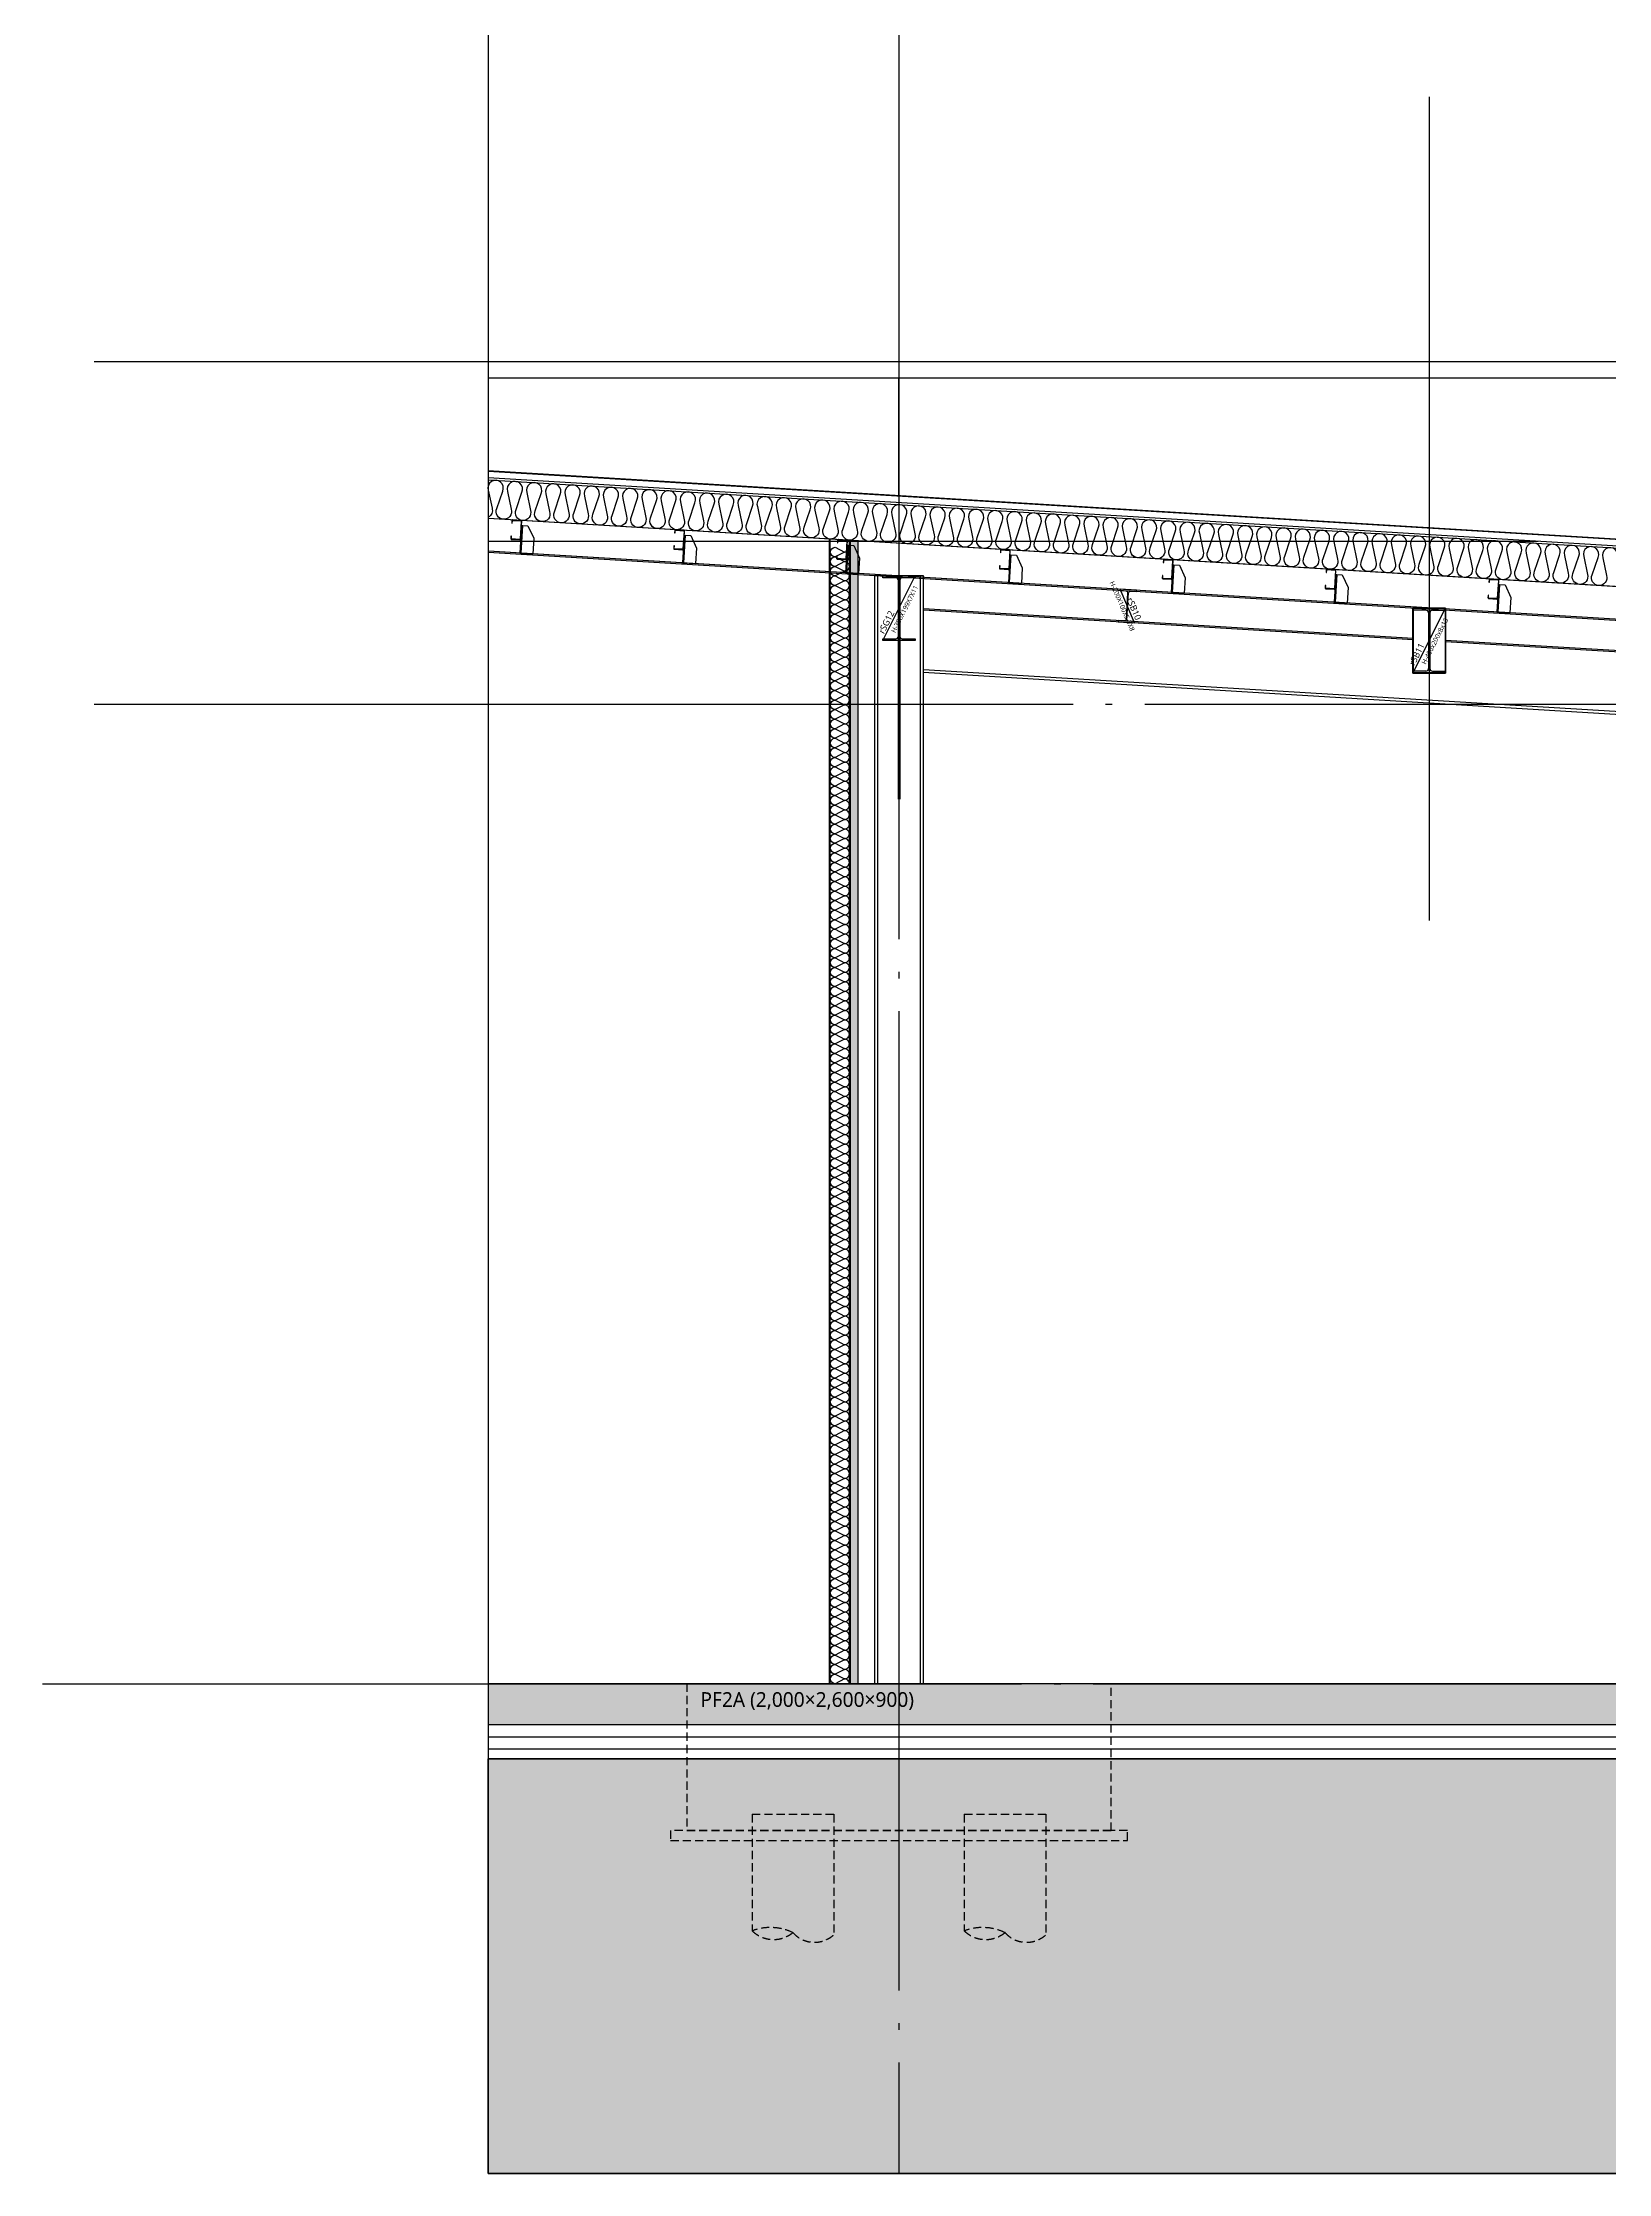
# Model space of a CAD drawing. Header units: millimetres. Extents: x 0 to 672800, y 0 to 118800.
# Drawn here: x 532118 to 541715, y 68995 to 82048 of the extents above; entities that cross this region are included whole.
import ezdxf
from ezdxf.enums import TextEntityAlignment as Align

# ---------------------------------------------------------------- set-up
doc = ezdxf.new("R2010")
doc.units = ezdxf.units.MM
doc.header["$LTSCALE"] = 200
for name, pattern in [('CEN-GAUN', [32.2, 30, -1, 0.2, -1]), ('CONTINOUS', [0]), ('HIDDEN', [0.375, 0.25, -0.125])]:
    doc.linetypes.add(name, pattern=pattern)
doc.layers.get('DEFPOINTS').update_dxf_attribs({"color": 137})
for name, color, linetype in [('0-S-col', 4, 'Continuous'), ('01단열재', 252, 'Continuous'), ('01외벽패널', 3, 'Continuous'), ('09GIRDER', 2, 'Continuous'), ('0파일', 251, 'HIDDEN'), ('5기초', 5, 'HIDDEN'), ('5기초버림콘크리트', 251, 'HIDDEN'), ('5버림콘크리트', 5, 'CONTINOUS'), ('6ELE', 6, 'Continuous'), ('8ELE', 8, 'Continuous'), ('A-CON', 2, 'Continuous'), ('A-ELE-9', 9, 'Continuous'), ('A-STL4', 4, 'Continuous'), ('AA-CEXM-SYST', 13, 'Continuous'), ('CEN', 1, 'CEN-GAUN'), ('ELE-6', 6, 'Continuous'), ('ELE-8', 8, 'Continuous'), ('HAT-253', 253, 'Continuous'), ('HAT-254', 254, 'Continuous'), ('HAT-INS', 252, 'Continuous'), ('Insul', 252, 'Continuous'), ('PANEL', 6, 'Continuous'), ('S-253', 252, 'Continuous'), ('SOL-253', 253, 'Continuous'), ('STEEL-E', 6, 'Continuous'), ('SYP_INSUL', 252, 'Continuous')]:
    doc.layers.add(name, color=color, linetype=linetype)
doc.layers.add('Defpoint', color=125, linetype='Continuous', plot=False)
doc.styles.add('스타일1', font='malgun.ttf')
doc.linetypes.add('INSUL50', pattern='A,0.00254,-2.54,[134,ltypeshp.shx,S=6.25,R=0,X=-2.54,Y=0],-19.92,[134,ltypeshp.shx,S=6.25,R=180,X=2.54,Y=0],-2.54', length=25.00254)

# ---------------------------------------------------------------- blocks, each defined once
blk = doc.blocks.new('*U301')
at = {"layer": 'HAT-INS'}
for points in [[(0, 0, 0.414214), (0.25, 0.25), (0, 0.75, -1), (0.5, 0.75), (0.25, 0.25, 0.414214), (0.5, 0)], [(0.5, 0, 0.414214), (0.75, 0.25), (0.5, 0.75, -1), (1, 0.75), (0.75, 0.25, 0.414214), (1, 0)], [(1, 0, 0.414214), (1.25, 0.25), (1, 0.75, -1), (1.5, 0.75), (1.25, 0.25, 0.414214), (1.5, 0)], [(1.5, 0, 0.414214), (1.75, 0.25), (1.5, 0.75, -1), (2, 0.75), (1.75, 0.25, 0.414214), (2, 0)], [(2, 0, 0.414214), (2.25, 0.25), (2, 0.75, -1), (2.5, 0.75), (2.25, 0.25, 0.414214), (2.5, 0)], [(2.5, 0, 0.414214), (2.75, 0.25), (2.5, 0.75, -1), (3, 0.75), (2.75, 0.25, 0.414214), (3, 0)], [(3, 0, 0.414214), (3.25, 0.25), (3, 0.75, -1), (3.5, 0.75), (3.25, 0.25, 0.414214), (3.5, 0)], [(3.5, 0, 0.414214), (3.75, 0.25), (3.5, 0.75, -1), (4, 0.75), (3.75, 0.25, 0.414214), (4, 0)], [(4, 0, 0.414214), (4.25, 0.25), (4, 0.75, -1), (4.5, 0.75), (4.25, 0.25, 0.414214), (4.5, 0)], [(4.5, 0, 0.414214), (4.75, 0.25), (4.5, 0.75, -1), (5, 0.75), (4.75, 0.25, 0.414214), (5, 0)], [(5, 0, 0.414214), (5.25, 0.25), (5, 0.75, -1), (5.5, 0.75), (5.25, 0.25, 0.414214), (5.5, 0)], [(5.5, 0, 0.414214), (5.75, 0.25), (5.5, 0.75, -1), (6, 0.75), (5.75, 0.25, 0.414214), (6, 0)], [(6, 0, 0.414214), (6.25, 0.25), (6, 0.75, -1), (6.5, 0.75), (6.25, 0.25, 0.414214), (6.5, 0)], [(6.5, 0, 0.414214), (6.75, 0.25), (6.5, 0.75, -1), (7, 0.75), (6.75, 0.25, 0.414214), (7, 0)], [(7, 0, 0.414214), (7.25, 0.25), (7, 0.75, -1), (7.5, 0.75), (7.25, 0.25, 0.414214), (7.5, 0)], [(7.5, 0, 0.414214), (7.75, 0.25), (7.5, 0.75, -1), (8, 0.75), (7.75, 0.25, 0.414214), (8, 0)], [(8, 0, 0.414214), (8.25, 0.25), (8, 0.75, -1), (8.5, 0.75), (8.25, 0.25, 0.414214), (8.5, 0)], [(8.5, 0, 0.414214), (8.75, 0.25), (8.5, 0.75, -1), (9, 0.75), (8.75, 0.25, 0.414214), (9, 0)], [(9, 0, 0.414214), (9.25, 0.25), (9, 0.75, -1), (9.5, 0.75), (9.25, 0.25, 0.414214), (9.5, 0)], [(9.5, 0, 0.414214), (9.75, 0.25), (9.5, 0.75, -1), (10, 0.75), (9.75, 0.25, 0.414214), (10, 0)], [(10, 0, 0.414214), (10.25, 0.25), (10, 0.75, -1), (10.5, 0.75), (10.25, 0.25, 0.414214), (10.5, 0)], [(10.5, 0, 0.414214), (10.75, 0.25), (10.5, 0.75, -1), (11, 0.75), (10.75, 0.25, 0.414214), (11, 0)], [(11, 0, 0.414214), (11.25, 0.25), (11, 0.75, -1), (11.5, 0.75), (11.25, 0.25, 0.414214), (11.5, 0)], [(11.5, 0, 0.414214), (11.75, 0.25), (11.5, 0.75, -1), (12, 0.75), (11.75, 0.25, 0.414214), (12, 0)], [(12, 0, 0.414214), (12.25, 0.25), (12, 0.75, -1), (12.5, 0.75), (12.25, 0.25, 0.414214), (12.5, 0)], [(12.5, 0, 0.414214), (12.75, 0.25), (12.5, 0.75, -1), (13, 0.75), (12.75, 0.25, 0.414214), (13, 0)], [(13, 0, 0.414214), (13.25, 0.25), (13, 0.75, -1), (13.5, 0.75), (13.25, 0.25, 0.414214), (13.5, 0)], [(13.5, 0, 0.414214), (13.75, 0.25), (13.5, 0.75, -1), (14, 0.75), (13.75, 0.25, 0.414214), (14, 0)], [(14, 0, 0.414214), (14.25, 0.25), (14, 0.75, -1), (14.5, 0.75), (14.25, 0.25, 0.414214), (14.5, 0)], [(14.5, 0, 0.414214), (14.75, 0.25), (14.5, 0.75, -1), (15, 0.75), (14.75, 0.25, 0.414214), (15, 0)], [(15, 0, 0.414214), (15.25, 0.25), (15, 0.75, -1), (15.5, 0.75), (15.25, 0.25, 0.414214), (15.5, 0)], [(15.5, 0, 0.414214), (15.75, 0.25), (15.5, 0.75, -1), (16, 0.75), (15.75, 0.25, 0.414214), (16, 0)], [(16, 0, 0.414214), (16.25, 0.25), (16, 0.75, -1), (16.5, 0.75), (16.25, 0.25, 0.414214), (16.5, 0)], [(16.5, 0, 0.414214), (16.75, 0.25), (16.5, 0.75, -1), (17, 0.75), (16.75, 0.25, 0.414214), (17, 0)], [(17, 0, 0.414214), (17.25, 0.25), (17, 0.75, -1), (17.5, 0.75), (17.25, 0.25, 0.414214), (17.5, 0)], [(17.5, 0, 0.414214), (17.75, 0.25), (17.5, 0.75, -1), (18, 0.75), (17.75, 0.25, 0.414214), (18, 0)], [(18, 0, 0.414214), (18.25, 0.25), (18, 0.75, -1), (18.5, 0.75), (18.25, 0.25, 0.414214), (18.5, 0)], [(18.5, 0, 0.414214), (18.75, 0.25), (18.5, 0.75, -1), (19, 0.75), (18.75, 0.25, 0.414214), (19, 0)], [(19, 0, 0.414214), (19.25, 0.25), (19, 0.75, -1), (19.5, 0.75), (19.25, 0.25, 0.414214), (19.5, 0)], [(19.5, 0, 0.414214), (19.75, 0.25), (19.5, 0.75, -1), (20, 0.75), (19.75, 0.25, 0.414214), (20, 0)], [(20, 0, 0.414214), (20.25, 0.25), (20, 0.75, -1), (20.5, 0.75), (20.25, 0.25, 0.414214), (20.5, 0)], [(20.5, 0, 0.414214), (20.75, 0.25), (20.5, 0.75, -1), (21, 0.75), (20.75, 0.25, 0.414214), (21, 0)], [(21, 0, 0.414214), (21.25, 0.25), (21, 0.75, -1), (21.5, 0.75), (21.25, 0.25, 0.414214), (21.5, 0)], [(21.5, 0, 0.414214), (21.75, 0.25), (21.5, 0.75, -1), (22, 0.75), (21.75, 0.25, 0.414214), (22, 0)], [(22, 0, 0.414214), (22.25, 0.25), (22, 0.75, -1), (22.5, 0.75), (22.25, 0.25, 0.414214), (22.5, 0)], [(22.5, 0, 0.414214), (22.75, 0.25), (22.5, 0.75, -1), (23, 0.75), (22.75, 0.25, 0.414214), (23, 0)], [(23, 0, 0.414214), (23.25, 0.25), (23, 0.75, -1), (23.5, 0.75), (23.25, 0.25, 0.414214), (23.5, 0)], [(23.5, 0, 0.414214), (23.75, 0.25), (23.5, 0.75, -1), (24, 0.75), (23.75, 0.25, 0.414214), (24, 0)], [(24, 0, 0.414214), (24.25, 0.25), (24, 0.75, -1), (24.5, 0.75), (24.25, 0.25, 0.414214), (24.5, 0)], [(24.5, 0, 0.414214), (24.75, 0.25), (24.5, 0.75, -1), (25, 0.75), (24.75, 0.25, 0.414214), (25, 0)], [(25, 0, 0.414214), (25.25, 0.25), (25, 0.75, -1), (25.5, 0.75), (25.25, 0.25, 0.414214), (25.5, 0)], [(25.5, 0, 0.414214), (25.75, 0.25), (25.5, 0.75, -1), (26, 0.75), (25.75, 0.25, 0.414214), (26, 0)], [(26, 0, 0.414214), (26.25, 0.25), (26, 0.75, -1), (26.5, 0.75), (26.25, 0.25, 0.414214), (26.5, 0)], [(26.5, 0, 0.414214), (26.75, 0.25), (26.5, 0.75, -1), (27, 0.75), (26.75, 0.25, 0.414214), (27, 0)], [(27, 0, 0.414214), (27.25, 0.25), (27, 0.75, -1), (27.5, 0.75), (27.25, 0.25, 0.414214), (27.5, 0)], [(27.5, 0, 0.414214), (27.75, 0.25), (27.5, 0.75, -1), (28, 0.75), (27.75, 0.25, 0.414214), (28, 0)], [(28, 0, 0.414214), (28.25, 0.25), (28, 0.75, -1), (28.5, 0.75), (28.25, 0.25, 0.414214), (28.5, 0)], [(28.5, 0, 0.414214), (28.75, 0.25), (28.5, 0.75, -1), (29, 0.75), (28.75, 0.25, 0.414214), (29, 0)], [(29, 0, 0.414214), (29.25, 0.25), (29, 0.75, -1), (29.5, 0.75), (29.25, 0.25, 0.414214), (29.5, 0)], [(29.5, 0, 0.414214), (29.75, 0.25), (29.5, 0.75, -1), (30, 0.75), (29.75, 0.25, 0.414214), (30, 0)], [(30, 0, 0.414214), (30.25, 0.25), (30, 0.75, -1), (30.5, 0.75), (30.25, 0.25, 0.414214), (30.5, 0)], [(30.5, 0, 0.414214), (30.75, 0.25), (30.5, 0.75, -1), (31, 0.75), (30.75, 0.25, 0.414214), (31, 0)], [(31, 0, 0.414214), (31.25, 0.25), (31, 0.75, -1), (31.5, 0.75), (31.25, 0.25, 0.414214), (31.5, 0)], [(31.5, 0, 0.414214), (31.75, 0.25), (31.5, 0.75, -1), (32, 0.75), (31.75, 0.25, 0.414214), (32, 0)], [(32, 0, 0.414214), (32.25, 0.25), (32, 0.75, -1), (32.5, 0.75), (32.25, 0.25, 0.414214), (32.5, 0)], [(32.5, 0, 0.414214), (32.75, 0.25), (32.5, 0.75, -1), (33, 0.75), (32.75, 0.25, 0.414214), (33, 0)], [(33, 0, 0.414214), (33.25, 0.25), (33, 0.75, -1), (33.5, 0.75), (33.25, 0.25, 0.414214), (33.5, 0)], [(33.5, 0, 0.414214), (33.75, 0.25), (33.5, 0.75, -1), (34, 0.75), (33.75, 0.25, 0.414214), (34, 0)], [(34, 0, 0.414214), (34.25, 0.25), (34, 0.75, -1), (34.5, 0.75), (34.25, 0.25, 0.414214), (34.5, 0)], [(34.5, 0, 0.414214), (34.75, 0.25), (34.5, 0.75, -1), (35, 0.75), (34.75, 0.25, 0.414214), (35, 0)], [(35, 0, 0.414214), (35.25, 0.25), (35, 0.75, -1), (35.5, 0.75), (35.25, 0.25, 0.414214), (35.5, 0)], [(35.5, 0, 0.414214), (35.75, 0.25), (35.5, 0.75, -1), (36, 0.75), (35.75, 0.25, 0.414214), (36, 0)], [(36, 0, 0.414214), (36.25, 0.25), (36, 0.75, -1), (36.5, 0.75), (36.25, 0.25, 0.414214), (36.5, 0)], [(36.5, 0, 0.414214), (36.75, 0.25), (36.5, 0.75, -1), (37, 0.75), (36.75, 0.25, 0.414214), (37, 0)], [(37, 0, 0.414214), (37.25, 0.25), (37, 0.75, -1), (37.5, 0.75), (37.25, 0.25, 0.414214), (37.5, 0)], [(37.5, 0, 0.414214), (37.75, 0.25), (37.5, 0.75, -1), (38, 0.75), (37.75, 0.25, 0.414214), (38, 0)], [(38, 0, 0.414214), (38.25, 0.25), (38, 0.75, -1), (38.5, 0.75), (38.25, 0.25, 0.414214), (38.5, 0)], [(38.5, 0, 0.414214), (38.75, 0.25), (38.5, 0.75, -1), (39, 0.75), (38.75, 0.25, 0.414214), (39, 0)], [(39, 0, 0.414214), (39.25, 0.25), (39, 0.75, -1), (39.5, 0.75), (39.25, 0.25, 0.414214), (39.5, 0)], [(39.5, 0, 0.414214), (39.75, 0.25), (39.5, 0.75, -1), (40, 0.75), (39.75, 0.25, 0.414214), (40, 0)], [(40, 0, 0.414214), (40.25, 0.25), (40, 0.75, -1), (40.5, 0.75), (40.25, 0.25, 0.414214), (40.5, 0)], [(40.5, 0, 0.414214), (40.75, 0.25), (40.5, 0.75, -1), (41, 0.75), (40.75, 0.25, 0.414214), (41, 0)], [(41, 0, 0.414214), (41.25, 0.25), (41, 0.75, -1), (41.5, 0.75), (41.25, 0.25, 0.414214), (41.5, 0)], [(41.5, 0, 0.414214), (41.75, 0.25), (41.5, 0.75, -1), (42, 0.75), (41.75, 0.25, 0.414214), (42, 0)], [(42, 0, 0.414214), (42.25, 0.25), (42, 0.75, -1), (42.5, 0.75), (42.25, 0.25, 0.414214), (42.5, 0)], [(42.5, 0, 0.414214), (42.75, 0.25), (42.5, 0.75, -1), (43, 0.75), (42.75, 0.25, 0.414214), (43, 0)], [(43, 0, 0.414214), (43.25, 0.25), (43, 0.75, -1), (43.5, 0.75), (43.25, 0.25, 0.414214), (43.5, 0)], [(43.5, 0, 0.414214), (43.75, 0.25), (43.5, 0.75, -1), (44, 0.75), (43.75, 0.25, 0.414214), (44, 0)], [(44, 0, 0.414214), (44.25, 0.25), (44, 0.75, -1), (44.5, 0.75), (44.25, 0.25, 0.414214), (44.5, 0)], [(44.5, 0, 0.414214), (44.75, 0.25), (44.5, 0.75, -1), (45, 0.75), (44.75, 0.25, 0.414214), (45, 0)], [(45, 0, 0.414214), (45.25, 0.25), (45, 0.75, -1), (45.5, 0.75), (45.25, 0.25, 0.414214), (45.5, 0)], [(45.5, 0, 0.414214), (45.75, 0.25), (45.5, 0.75, -1), (46, 0.75), (45.75, 0.25, 0.414214), (46, 0)], [(46, 0, 0.414214), (46.25, 0.25), (46, 0.75, -1), (46.5, 0.75), (46.25, 0.25, 0.414214), (46.5, 0)], [(46.5, 0, 0.414214), (46.75, 0.25), (46.5, 0.75, -1), (47, 0.75), (46.75, 0.25, 0.414214), (47, 0)], [(47, 0, 0.414214), (47.25, 0.25), (47, 0.75, -1), (47.5, 0.75), (47.25, 0.25, 0.414214), (47.5, 0)], [(47.5, 0, 0.414214), (47.75, 0.25), (47.5, 0.75, -1), (48, 0.75), (47.75, 0.25, 0.414214), (48, 0)], [(48, 0, 0.414214), (48.25, 0.25), (48, 0.75, -1), (48.5, 0.75), (48.25, 0.25, 0.414214), (48.5, 0)], [(48.5, 0, 0.414214), (48.75, 0.25), (48.5, 0.75, -1), (49, 0.75), (48.75, 0.25, 0.414214), (49, 0)], [(49, 0, 0.414214), (49.25, 0.25), (49, 0.75, -1), (49.5, 0.75), (49.25, 0.25, 0.414214), (49.5, 0)], [(49.5, 0, 0.414214), (49.75, 0.25), (49.5, 0.75, -1), (50, 0.75), (49.75, 0.25, 0.414214), (50, 0)], [(50, 0, 0.414214), (50.25, 0.25), (50, 0.75, -1), (50.5, 0.75), (50.25, 0.25, 0.414214), (50.5, 0)], [(50.5, 0, 0.414214), (50.75, 0.25), (50.5, 0.75, -1), (51, 0.75), (50.75, 0.25, 0.414214), (51, 0)], [(51, 0, 0.414214), (51.25, 0.25), (51, 0.75, -1), (51.5, 0.75), (51.25, 0.25, 0.414214), (51.5, 0)], [(51.5, 0, 0.414214), (51.75, 0.25), (51.5, 0.75, -1), (52, 0.75), (51.75, 0.25, 0.414214), (52, 0)], [(52, 0, 0.414214), (52.25, 0.25), (52, 0.75, -1), (52.5, 0.75), (52.25, 0.25, 0.414214), (52.5, 0)], [(52.5, 0, 0.414214), (52.75, 0.25), (52.5, 0.75, -1), (53, 0.75), (52.75, 0.25, 0.414214), (53, 0)], [(53, 0, 0.414214), (53.25, 0.25), (53, 0.75, -1), (53.5, 0.75), (53.25, 0.25, 0.414214), (53.5, 0)], [(53.5, 0, 0.414214), (53.75, 0.25), (53.5, 0.75, -1), (54, 0.75), (53.75, 0.25, 0.414214), (54, 0)], [(54, 0, 0.414214), (54.25, 0.25), (54, 0.75, -1), (54.5, 0.75), (54.25, 0.25, 0.414214), (54.5, 0)], [(54.5, 0, 0.414214), (54.75, 0.25), (54.5, 0.75, -1), (55, 0.75), (54.75, 0.25, 0.414214), (55, 0)], [(55, 0, 0.414214), (55.25, 0.25), (55, 0.75, -1), (55.5, 0.75), (55.25, 0.25, 0.414214), (55.5, 0)], [(55.5, 0, 0.414214), (55.75, 0.25), (55.5, 0.75, -1), (56, 0.75), (55.75, 0.25, 0.414214), (56, 0)], [(56, 0, 0.414214), (56.25, 0.25), (56, 0.75, -1), (56.5, 0.75), (56.25, 0.25, 0.414214), (56.5, 0)], [(56.5, 0, 0.414214), (56.75, 0.25), (56.5, 0.75, -1), (57, 0.75), (56.75, 0.25, 0.414214), (57, 0)], [(57, 0, 0.414214), (57.25, 0.25), (57, 0.75, -1), (57.5, 0.75), (57.25, 0.25, 0.414214), (57.5, 0)], [(57.5, 0, 0.414214), (57.75, 0.25), (57.5, 0.75, -1), (58, 0.75), (57.75, 0.25, 0.414214), (58, 0)], [(58, 0, 0.414214), (58.25, 0.25), (58, 0.75, -1), (58.5, 0.75), (58.25, 0.25, 0.414214), (58.5, 0)], [(58.5, 0, 0.414214), (58.75, 0.25), (58.5, 0.75, -1), (59, 0.75), (58.75, 0.25, 0.414214), (59, 0)], [(59, 0, 0.414214), (59.25, 0.25), (59, 0.75, -1), (59.5, 0.75), (59.25, 0.25, 0.414214), (59.5, 0)]]:
    blk.add_lwpolyline(points, format="xyb", dxfattribs=at)
blk = doc.blocks.new('pile(500)-section')
at = {"layer": '0파일'}
for p, q in [((-250, 0), (-250, -714)), ((-250, 0), (250, 0)), ((250, 0), (250, -739))]:
    blk.add_line(p, q, dxfattribs=at)
for points in [[(-250, -714, -0.201908), (0, -725, 0.417045), (250, -739)], [(-250, -714, 0.379922), (0, -725)]]:
    blk.add_lwpolyline(points, format="xyb", dxfattribs=at)
blk = doc.blocks.new('S-PF2A-S2')
at = {"layer": '5기초'}
blk.add_lwpolyline([(-1300, -900), (1300, -900), (1300, 0), (-1300, 0)], close=True, dxfattribs=at)
at = {"layer": '5기초버림콘크리트'}
blk.add_lwpolyline([(1300, -900), (-1400, -900), (-1400, -960), (1400, -960), (1400, -900), (1300, -900)], dxfattribs=at)
at = {"layer": '0파일'}
for p in [(-650, -800), (650, -800)]:
    blk.add_blockref('pile(500)-section', p, dxfattribs=at)
at = {"layer": 'DEFPOINTS', "style": '스타일1'}
blk.add_text('PF2A (2,000×2,600×900)', height=90, dxfattribs=at).set_placement((-1217, -97), align=Align.MIDDLE_LEFT)
blk = doc.blocks.new('PURLIN-120x60')
at = {"layer": 'A-ELE-9', "linetype": 'ByBlock'}
for p, q in [((-40, 170), (-80, 95)), ((-6, 170), (-40, 170)), ((-6, 170), (-6, 0)), ((0, 170), (0, 0)), ((-80, 95), (-80, 0)), ((0, 0), (-80, 0))]:
    blk.add_line(p, q, dxfattribs=at)
at = {"layer": 'A-ELE-9'}
blk.add_line((0, 170), (-6, 170), dxfattribs=at)
at = {"layer": 'A-STL4'}
blk.add_lwpolyline([(57, 100), (60, 100), (60, 85, -0.414214), (55, 80), (5, 80, -0.414214), (0, 85), (0, 195, -0.414214), (5, 200), (55, 200, -0.414214), (60, 195), (60, 180), (57, 180), (57, 194, 0.414214), (54, 197), (6, 197, 0.414214), (3, 194), (3, 86, 0.414214), (6, 83), (54, 83, 0.414214), (57, 86)], format="xyb", close=True, dxfattribs=at)
blk = doc.blocks.new('stud-12')
at = {"layer": 'ELE-8'}
for p, q in [((29754, 200), (14795, 200)), ((29647, 0), (14807, 0))]:
    blk.add_line(p, q, dxfattribs=at)
at = {"rotation": 359.9999999996471}
for p, xscale in [((15000, 0), -0.9999999999999999), ((16000, 0), -0.9999999999999999), ((17000, 0), -0.9999999999999999), ((18000, 0), -0.9999999999999999), ((19000, 0), -0.9999999999999999), ((20000, 0), -0.9999999999999999), ((21000, 0), -0.9999999999999999), ((22000, 0), -0.9999999999999999), ((23000, 0), -0.9999999999999999), ((24000, 0), -0.9999999999999999), ((25000, 0), -0.9999999999999999), ((26000, 0), -0.9999999999999999), ((27000, 0), -0.9999999999999999), ((28000, 0), -0.9999999999999999), ((29000, 0), -0.9999999999999999), ((29693, 0), -1)]:
    blk.add_blockref('PURLIN-120x60', p, dxfattribs=dict(at, xscale=xscale))
blk = doc.blocks.new('*U463')
for p, q in [((80, 387), (0, 387)), ((96, 371), (96, 29)), ((104, 371), (104, 29)), ((120, 387), (200, 387)), ((80, 13), (0, 13)), ((120, 13), (200, 13))]:
    blk.add_line(p, q)
for points in [[(200, 387), (200, 400), (0, 400), (0, 387)], [(0, 13), (0, 0), (200, 0), (200, 13)]]:
    blk.add_lwpolyline(points)
for centre, start, end in [((80, 371), 0, 90), ((120, 371), 90, 180), ((80, 29), 270, 0), ((120, 29), 180, 270)]:
    blk.add_arc(centre, 16, start, end)
blk = doc.blocks.new('SG-rSB11')
at = {"layer": 'DEFPOINTS'}
blk.add_line((-100, -400), (100, 0), dxfattribs=at)
blk.add_lwpolyline([(-100, 0), (100, 0), (100, -400), (-100, -400)], close=True, dxfattribs=at)
at = {"layer": '09GIRDER'}
blk.add_blockref('*U463', (-100, -400), dxfattribs=at)
at = {"layer": 'DEFPOINTS', "style": '스타일1'}
for s, height, p in [('H-400x200x8x13', 30, (35, -203)), ('rSB11', 40, (-77, -283, 0))]:
    blk.add_text(s, height=height, rotation=63.3193, dxfattribs=at).set_placement(p, align=Align.MIDDLE_CENTER)
blk = doc.blocks.new('SG-rSG12')
at = {"layer": '09GIRDER'}
blk.add_lwpolyline([(-100, -396), (-100, -385), (-20, -385, 0.414214), (-4, -369), (-4, -27, 0.414214), (-20, -11), (-100, -11), (-100, 0), (100, 0), (100, -11), (20, -11, 0.414214), (4, -27), (4, -369, 0.414214), (20, -385), (100, -385), (100, -396)], format="xyb", close=True, dxfattribs=at)
at = {"layer": 'DEFPOINTS'}
blk.add_line((-100, -396), (100, 0), dxfattribs=at)
at = {"layer": 'DEFPOINTS', "style": '스타일1'}
for s, height, p in [('H-396X199X7X11', 30, (35, -203)), ('rSG12', 40, (-77, -283, 0))]:
    blk.add_text(s, height=height, rotation=63.3193, dxfattribs=at).set_placement(p, align=Align.MIDDLE_CENTER)

msp = doc.modelspace()

# ---------------------------------------------------------------- hatches: boundary and pattern name
at = {"layer": 'HAT-253'}
h = msp.add_hatch(dxfattribs=at)
h.set_pattern_fill('ANSI38', color=256, scale=5)
h.set_pattern_definition([(45, (114467.163, 45551.295), (-11.22532015, 11.22532015), []), (135, (114467.163, 45551.295), (-33.67596045, 11.22532015), [39.6875, -23.8125])])
h.paths.add_polyline_path([(537067.2, 71994.9), (537117.2, 71994.9), (537117.2, 78991.7), (537067.2, 78991.7)])
at = {"layer": 'HAT-254'}
h = msp.add_hatch(color=256, dxfattribs=at)
h.dxf.hatch_style = 1
h.paths.add_polyline_path([(550667.2, 71294.9), (550667.2, 71994.9), (534850, 71994.9), (534850, 71744.9), (550267.2, 71744.9), (550267.2, 71294.9)])
at = {"layer": 'SOL-253'}
h = msp.add_hatch(color=256, dxfattribs=at)
h.dxf.hatch_style = 1
h.paths.add_polyline_path([(554537.6, 71694.9), (553802.2, 71694.9), (553802.2, 71644.9), (553852.2, 71644.9), (553852.2, 71394.9), (553552.2, 71394.9), (553552.2, 71644.9), (553602.2, 71644.9), (553602.2, 71894.9), (550667.2, 71894.9), (550667.2, 71394.9), (550667.2, 71144.9), (550752.2, 71144.9), (550752.2, 71084.9), (550017.2, 71084.9), (550017.2, 71144.9), (550117.2, 71144.9), (550117.2, 71534.9), (534850, 71534.9), (534850, 68994.9), (554537.6, 68994.9)])

# ---------------------------------------------------------------- linework, layer by layer
at = {"layer": '0-S-col', "color": 8}
for p, q in [((550366.7, 77986.9), (534849.5, 78925.2)), ((540517.7, 78398.1), (537517.2, 78579.6)), ((540517.7, 78390.1), (537517.2, 78571.5)), ((543767.2, 78201.7), (540716.7, 78386.1)), ((543767.2, 78193.6), (540716.7, 78378.1)), ((550217.2, 77438), (537517.2, 78205.9))]:
    msp.add_line(p, q, dxfattribs=at)
for points in [[(537217.2, 71994.9), (537517.2, 71994.9), (537517.2, 78781), (537217.2, 78781)], [(537236.2, 71994.9), (537498.2, 71994.9), (537498.2, 78781), (537236.2, 78781)]]:
    msp.add_lwpolyline(points, close=True, dxfattribs=at)
at = {"layer": '01단열재', "linetype": 'INSUL50', "ltscale": 0.015}
msp.add_line((534850, 71669.9), (550267.2, 71669.9), dxfattribs=at)
at = {"layer": '01외벽패널'}
msp.add_lwpolyline([(534850, 79370), (549796.1, 78466.3), (549781.9, 78230.7), (534850, 79133.5)], dxfattribs=at)
at = {"layer": '5버림콘크리트'}
msp.add_lwpolyline([(534850, 71594.9), (550117.2, 71594.9), (550117.2, 71534.9), (534850, 71534.9)], dxfattribs=at)
at = {"layer": '6ELE'}
msp.add_line((534850, 80094.9), (550832.2, 80094.9), dxfattribs=at)
at = {"layer": '8ELE'}
for p, q in [((534850, 79994.9), (550222.2, 79994.9)), ((537367.2, 79271.9), (537367.2, 79994.9)), ((534850, 78994.9), (541284.6, 78994.9))]:
    msp.add_line(p, q, dxfattribs=at)
at = {"layer": 'A-CON'}
msp.add_lwpolyline([(534850, 71744.9), (550267.2, 71744.9), (550267.2, 71294.9), (550667.2, 71294.9), (550667.2, 71744.9), (550667.2, 71744.9), (550667.2, 71994.9), (534850, 71994.9)], dxfattribs=at)
at = {"layer": 'AA-CEXM-SYST'}
for p, q in [((537361.2, 78777.4), (537361.2, 77412.9)), ((537373.2, 78776.7), (537373.2, 77412.9))]:
    msp.add_line(p, q, dxfattribs=at)
at = {"layer": 'CEN'}
for p, q in [((537367.2, 88994.9), (537367.2, 68994.9)), ((532433.9, 80094.9), (554537.6, 80094.9)), ((532433.9, 77994.9), (554537.6, 77994.9)), ((532118.2, 71994.9), (555057.6, 71994.9))]:
    msp.add_line(p, q, dxfattribs=at)
at = {"layer": 'Defpoint'}
msp.add_line((540617.2, 81715.9), (540617.2, 76670.7), dxfattribs=at)
at = {"layer": 'DEFPOINTS'}
msp.add_line((538810.6, 78493.3), (538722.8, 78699), dxfattribs=at)
msp.add_lwpolyline([(534850, 88994.9), (534850, 68994.9), (554537.6, 68994.9), (554537.6, 88994.9)], close=True, dxfattribs=at)
msp.add_lwpolyline([(538810.6, 78493.3), (538811, 78501.3), (538774.9, 78503.5, -0.4142136), (538764.5, 78515.2), (538774.3, 78676.9, -0.4142136), (538786, 78687.2), (538822.1, 78685), (538822.6, 78693), (538722.8, 78699), (538722.3, 78691), (538758.5, 78688.8, -0.4142136), (538768.8, 78677.2), (538759.1, 78515.5, -0.4142136), (538747.4, 78505.2), (538711.2, 78507.4), (538710.7, 78499.4)], format="xyb", close=True, dxfattribs=at)
at = {"layer": 'ELE-6'}
for points in [[(534850, 79384), (549948.8, 78471.1), (549951, 78511), (534850, 79424.1)], [(536942.2, 71994.9), (536942.2, 79007)], [(537067.2, 71994.9), (537067.2, 78999.5)]]:
    msp.add_lwpolyline(points, dxfattribs=at)
at = {"layer": 'HAT-INS'}
for points in [[(536946.2, 71994.9), (536946.2, 79007)], [(537063.2, 71994.9), (537063.2, 78999.5)]]:
    msp.add_lwpolyline(points, dxfattribs=at)
at = {"layer": 'Insul'}
msp.add_lwpolyline([(541769.7, 78887.5, 1.4491979), (541681.5, 78892.8), (541704.2, 78783.2, -0.5248557), (541656.3, 78722, -0.5248557), (541616.1, 78788.5), (541651.9, 78894.6, 1.4491979), (541563.8, 78900), (541586.4, 78790.3, -0.5248557), (541538.5, 78729.1, -0.5248557), (541498.3, 78795.6), (541534.1, 78901.7, 1.4491979), (541446, 78907.1), (541468.7, 78797.4, -0.5248557), (541420.8, 78736.2, -0.5248557), (541380.6, 78802.7), (541416.3, 78908.9, 1.4491979), (541328.2, 78914.2), (541350.9, 78804.5, -0.5248557), (541303, 78743.4, -0.5248557), (541262.8, 78809.9), (541298.5, 78916, 1.4491979), (541210.4, 78921.3), (541233.1, 78811.7, -0.5248557), (541185.2, 78750.5, -0.5248557), (541145, 78817), (541180.7, 78923.1, 1.4491979), (541092.6, 78928.4), (541115.3, 78818.8, -0.5248557), (541067.4, 78757.6, -0.5248557), (541027.2, 78824.1), (541062.9, 78930.2, 1.4491979), (540974.8, 78935.6), (540997.5, 78825.9, -0.5248557), (540949.6, 78764.7, -0.5248557), (540909.4, 78831.2), (540945.2, 78937.4, 1.4491979), (540857.1, 78942.7), (540879.7, 78833, -0.5248557), (540831.8, 78771.9, -0.5248557), (540791.6, 78838.4), (540827.4, 78944.5, 1.4491979), (540739.3, 78949.8), (540762, 78840.2, -0.5248557), (540714, 78779, -0.5248557), (540673.9, 78845.5), (540709.6, 78951.6, 1.4491979), (540621.5, 78956.9), (540644.2, 78847.3, -0.5248557), (540596.3, 78786.1, -0.5248557), (540556.1, 78852.6), (540591.8, 78958.7, 1.4491979), (540503.7, 78964.1), (540526.4, 78854.4, -0.5248557), (540478.5, 78793.2, -0.5248557), (540438.3, 78859.7), (540474, 78965.8, 1.4491979), (540385.9, 78971.2), (540408.6, 78861.5, -0.5248557), (540360.7, 78800.3, -0.5248557), (540320.5, 78866.8), (540356.2, 78973, 1.4491979), (540268.1, 78978.3), (540290.8, 78868.6, -0.5248557), (540242.9, 78807.5, -0.5248557), (540202.7, 78874), (540238.4, 78980.1, 1.4491979), (540150.3, 78985.4), (540173, 78875.8, -0.5248557), (540125.1, 78814.6, -0.5248557), (540084.9, 78881.1), (540120.7, 78987.2, 1.4491979), (540032.6, 78992.5), (540055.2, 78882.9, -0.5248557), (540007.3, 78821.7, -0.5248557), (539967.1, 78888.2), (540002.9, 78994.3, 1.4491979), (539914.8, 78999.7), (539937.5, 78890, -0.5248557), (539889.5, 78828.8, -0.5248557), (539849.4, 78895.3), (539885.1, 79001.5, 1.4491979), (539797, 79006.8), (539819.7, 78897.1, -0.5248557), (539771.8, 78835.9, -0.5248557), (539731.6, 78902.5), (539767.3, 79008.6, 1.4491979), (539679.2, 79013.9), (539701.9, 78904.2, -0.5248557), (539654, 78843.1, -0.5248557), (539613.8, 78909.6), (539649.5, 79015.7, 1.4491979), (539561.4, 79021), (539584.1, 78911.4, -0.5248557), (539536.2, 78850.2, -0.5248557), (539496, 78916.7), (539531.7, 79022.8, 1.4491979), (539443.6, 79028.1), (539466.3, 78918.5, -0.5248557), (539418.4, 78857.3, -0.5248557), (539378.2, 78923.8), (539414, 79029.9, 1.4491979), (539325.8, 79035.3), (539348.5, 78925.6, -0.5248557), (539300.6, 78864.4, -0.5248557), (539260.4, 78930.9), (539296.2, 79037.1, 1.4491979), (539208.1, 79042.4), (539230.8, 78932.7, -0.5248557), (539182.8, 78871.6, -0.5248557), (539142.6, 78938.1), (539178.4, 79044.2, 1.4491979), (539090.3, 79049.5), (539113, 78939.9, -0.5248557), (539065.1, 78878.7, -0.5248557), (539024.9, 78945.2), (539060.6, 79051.3, 1.4491979), (538972.5, 79056.6), (538995.2, 78947, -0.5248557), (538947.3, 78885.8, -0.5248557), (538907.1, 78952.3), (538942.8, 79058.4, 1.4491979), (538854.7, 79063.8), (538877.4, 78954.1, -0.5248557), (538829.5, 78892.9, -0.5248557), (538789.3, 78959.4), (538825, 79065.6, 1.4491979), (538736.9, 79070.9), (538759.6, 78961.2, -0.5248557), (538711.7, 78900, -0.5248557), (538671.5, 78966.5), (538707.2, 79072.7, 1.4491979), (538619.1, 79078), (538641.8, 78968.3, -0.5248557), (538593.9, 78907.2, -0.5248557), (538553.7, 78973.7), (538589.5, 79079.8, 1.4491979), (538501.4, 79085.1), (538524, 78975.5, -0.5248557), (538476.1, 78914.3, -0.5248557), (538435.9, 78980.8), (538471.7, 79086.9, 1.4491979), (538383.6, 79092.2), (538406.3, 78982.6, -0.5248557), (538358.3, 78921.4, -0.5248557), (538318.2, 78987.9), (538353.9, 79094, 1.4491979), (538265.8, 79099.4), (538288.5, 78989.7, -0.5248557), (538240.6, 78928.5, -0.5248557), (538200.4, 78995), (538236.1, 79101.2, 1.4491979), (538148, 79106.5), (538170.7, 78996.8, -0.5248557), (538122.8, 78935.7, -0.5248557), (538082.6, 79002.2), (538118.3, 79108.3, 1.4491979), (538030.2, 79113.6), (538052.9, 79004, -0.5248557), (538005, 78942.8, -0.5248557), (537964.8, 79009.3), (538000.5, 79115.4, 1.4491979), (537912.4, 79120.7), (537935.1, 79011.1, -0.5248557), (537887.2, 78949.9, -0.5248557), (537847, 79016.4), (537882.7, 79122.5, 1.4491979), (537794.6, 79127.9), (537817.3, 79018.2, -0.5248557), (537769.4, 78957, -0.5248557), (537729.2, 79023.5), (537765, 79129.6, 1.4491979), (537676.9, 79135), (537699.5, 79025.3, -0.5248557), (537651.6, 78964.1, -0.5248557), (537611.4, 79030.6), (537647.2, 79136.8, 1.4491979), (537559.1, 79142.1), (537581.8, 79032.4, -0.5248557), (537533.9, 78971.3, -0.5248557), (537493.7, 79037.8), (537529.4, 79143.9, 1.4491979), (537441.3, 79149.2), (537464, 79039.6, -0.5248557), (537416.1, 78978.4, -0.5248557), (537375.9, 79044.9), (537411.6, 79151, 1.4491979), (537323.5, 79156.3), (537346.2, 79046.7, -0.5248557), (537298.3, 78985.5, -0.5248557), (537258.1, 79052), (537293.8, 79158.1, 1.4491979), (537205.7, 79163.5), (537228.4, 79053.8, -0.5248557), (537180.5, 78992.6, -0.5248557), (537140.3, 79059.1), (537176, 79165.3, 1.4491979), (537087.9, 79170.6), (537110.6, 79060.9, -0.5248557), (537062.7, 78999.8, -0.5248557), (537022.5, 79066.3), (537058.3, 79172.4, 1.4491979), (536970.2, 79177.7), (536992.8, 79068.1, -0.5248557), (536944.9, 79006.9, -0.5248557), (536904.7, 79073.4), (536940.5, 79179.5, 1.4491979), (536852.4, 79184.8), (536875.1, 79075.2, -0.5248557), (536827.1, 79014, -0.5248557), (536787, 79080.5), (536822.7, 79186.6, 1.4491979), (536734.6, 79192), (536757.3, 79082.3, -0.5248557), (536709.4, 79021.1, -0.5248557), (536669.2, 79087.6), (536704.9, 79193.7, 1.4491979), (536616.8, 79199.1), (536639.5, 79089.4, -0.5248557), (536591.6, 79028.2, -0.5248557), (536551.4, 79094.7), (536587.1, 79200.9, 1.4491979), (536499, 79206.2), (536521.7, 79096.5, -0.5248557), (536473.8, 79035.4, -0.5248557), (536433.6, 79101.9), (536469.3, 79208, 1.4491979), (536381.2, 79213.3), (536403.9, 79103.7, -0.5248557), (536356, 79042.5, -0.5248557), (536315.8, 79109), (536351.5, 79215.1, 1.4491979), (536263.4, 79220.4), (536286.1, 79110.8, -0.5248557), (536238.2, 79049.6, -0.5248557), (536198, 79116.1), (536233.8, 79222.2, 1.4491979), (536145.7, 79227.6), (536168.3, 79117.9, -0.5248557), (536120.4, 79056.7, -0.5248557), (536080.2, 79123.2), (536116, 79229.4, 1.4491979), (536027.9, 79234.7), (536050.6, 79125, -0.5248557), (536002.6, 79063.8, -0.5248557), (535962.5, 79130.4), (535998.2, 79236.5, 1.4491979), (535910.1, 79241.8), (535932.8, 79132.1, -0.5248557), (535884.9, 79071, -0.5248557), (535844.7, 79137.5), (535880.4, 79243.6, 1.4491979), (535792.3, 79248.9), (535815, 79139.3, -0.5248557), (535767.1, 79078.1, -0.5248557), (535726.9, 79144.6), (535762.6, 79250.7, 1.4491979), (535674.5, 79256), (535697.2, 79146.4, -0.5248557), (535649.3, 79085.2, -0.5248557), (535609.1, 79151.7), (535644.8, 79257.8, 1.4491979), (535556.7, 79263.2), (535579.4, 79153.5, -0.5248557), (535531.5, 79092.3, -0.5248557), (535491.3, 79158.8), (535527.1, 79265, 1.4491979), (535438.9, 79270.3), (535461.6, 79160.6, -0.5248557), (535413.7, 79099.5, -0.5248557), (535373.5, 79166), (535409.3, 79272.1, 1.4491979), (535321.2, 79277.4), (535343.9, 79167.8, -0.5248557), (535295.9, 79106.6, -0.5248557), (535255.7, 79173.1), (535291.5, 79279.2, 1.4491979), (535203.4, 79284.5), (535226.1, 79174.9, -0.5248557), (535178.2, 79113.7, -0.5248557), (535138, 79180.2), (535173.7, 79286.3, 1.4491979), (535085.6, 79291.7), (535108.3, 79182, -0.5248557), (535060.4, 79120.8, -0.5248557), (535020.2, 79187.3), (535055.9, 79293.5, 1.4491979), (534967.8, 79298.8), (534990.5, 79189.1, -0.5248557), (534942.6, 79127.9, -0.5248557), (534902.4, 79194.4), (534938.1, 79300.6, 1.4491979), (534850, 79305.9), (534872.7, 79196.2, -0.3592915), (534850, 79140.6, -0.3592915)], format="xyb", dxfattribs=at)
msp.add_lwpolyline([(537067.2, 71994.9), (537117.2, 71994.9), (537117.2, 78991.7), (537067.2, 78991.7), (537067.2, 71994.9)], dxfattribs=at)
at = {"layer": 'S-253'}
msp.add_lwpolyline([(540517.7, 78188.5), (540716.7, 78188.5), (540716.7, 78584.5), (540517.7, 78584.5)], close=True, dxfattribs=at)
at = {"layer": 'SOL-253'}
msp.add_lwpolyline([(553802.2, 71694.9), (554537.6, 71694.9), (554537.6, 68994.9), (534850, 68994.9), (534850, 71534.9), (550117.2, 71534.9), (550117.2, 71144.9), (550017.2, 71144.9), (550017.2, 71084.9), (550752.2, 71084.9), (550752.2, 71144.9), (550667.2, 71144.9), (550667.2, 71894.9), (553602.2, 71894.9), (553602.2, 71644.9), (553552.2, 71644.9), (553552.2, 71394.9), (553852.2, 71394.9), (553852.2, 71644.9), (553802.2, 71644.9)], close=True, dxfattribs=at)
at = {"layer": 'STEEL-E'}
for p, q in [((550367.2, 77994.9), (534850, 78933.2)), ((550217.2, 77420.9), (537517.2, 78188.8))]:
    msp.add_line(p, q, dxfattribs=at)
at = {"layer": 'SYP_INSUL'}
msp.add_line((549950.9, 78508), (534850, 79421.1), dxfattribs=at)

# ---------------------------------------------------------------- block references
at = {"layer": 'HAT-INS', "xscale": 117.0000000000002, "yscale": 117.0000000000002, "zscale": 117.0000000000002, "rotation": 90}
msp.add_blockref('*U301', (537063.2, 71994.9), dxfattribs=at)
at = {"layer": 'PANEL', "rotation": 356.5398167710138}
msp.add_blockref('stud-12', (520070.3, 79826.8), dxfattribs=at)
at = {"layer": 'S-253'}
for name, p in [('SG-rSG12', (537367.2, 78781)), ('SG-rSB11', (540617.2, 78584.5)), ('S-PF2A-S2', (537367.2, 71994.9))]:
    msp.add_blockref(name, p, dxfattribs=at)

# ---------------------------------------------------------------- texts
at = {"layer": 'DEFPOINTS', "style": '스타일1'}
for s, height, p in [('H-200X100X5.5X8', 30, (538735.4, 78595.7)), ('rSB10', 40, (538807.8, 78580, 0))]:
    msp.add_text(s, height=height, rotation=293.10487, dxfattribs=at).set_placement(p, align=Align.MIDDLE_CENTER)

doc.saveas('drawing.dxf')
